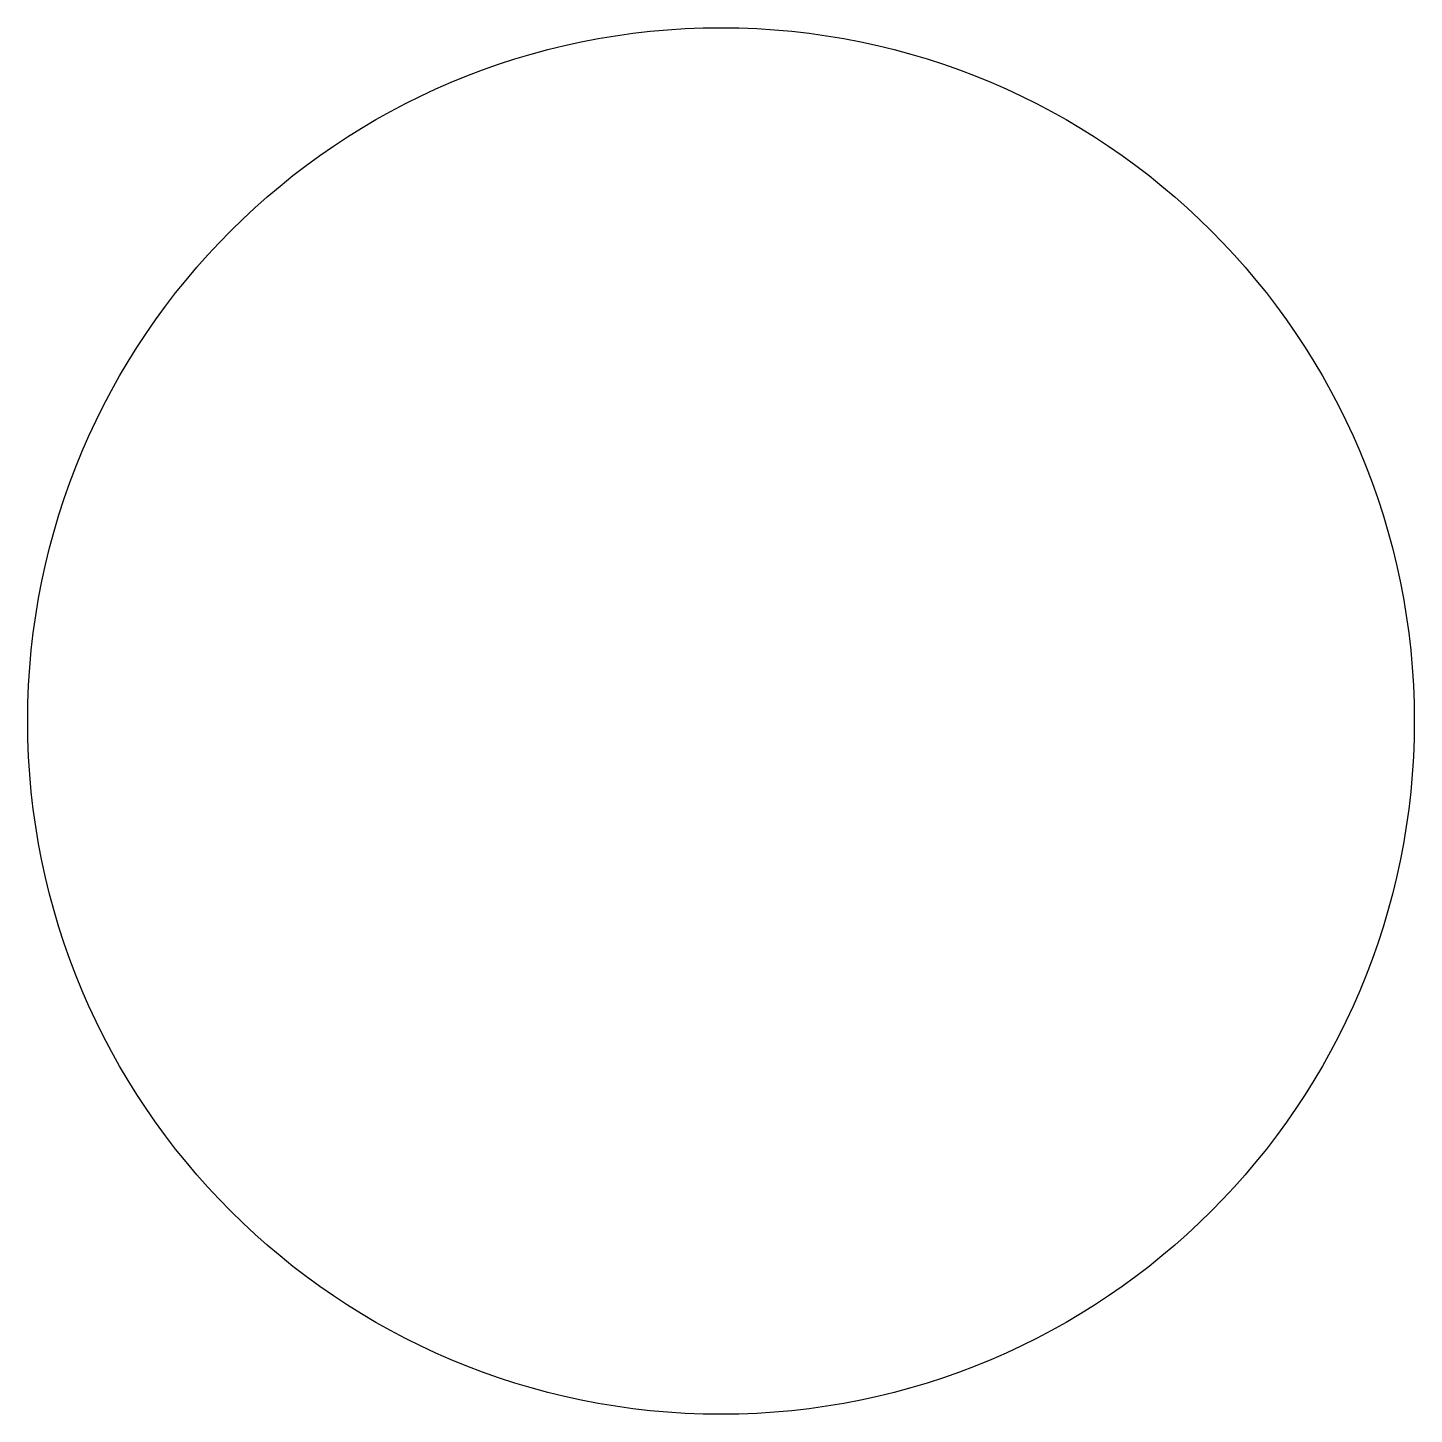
# Model space of a CAD drawing. Extents: x 0.75 to 3.25, y 1.75 to 4.25.
import ezdxf

# ---------------------------------------------------------------- set-up
doc = ezdxf.new("R2010")
doc.units = 0

msp = doc.modelspace()

# ---------------------------------------------------------------- linework, layer by layer
at = {"layer": '', "color": 0}
msp.add_circle((2, 3), 1.25, dxfattribs=at)

doc.saveas('drawing.dxf')
